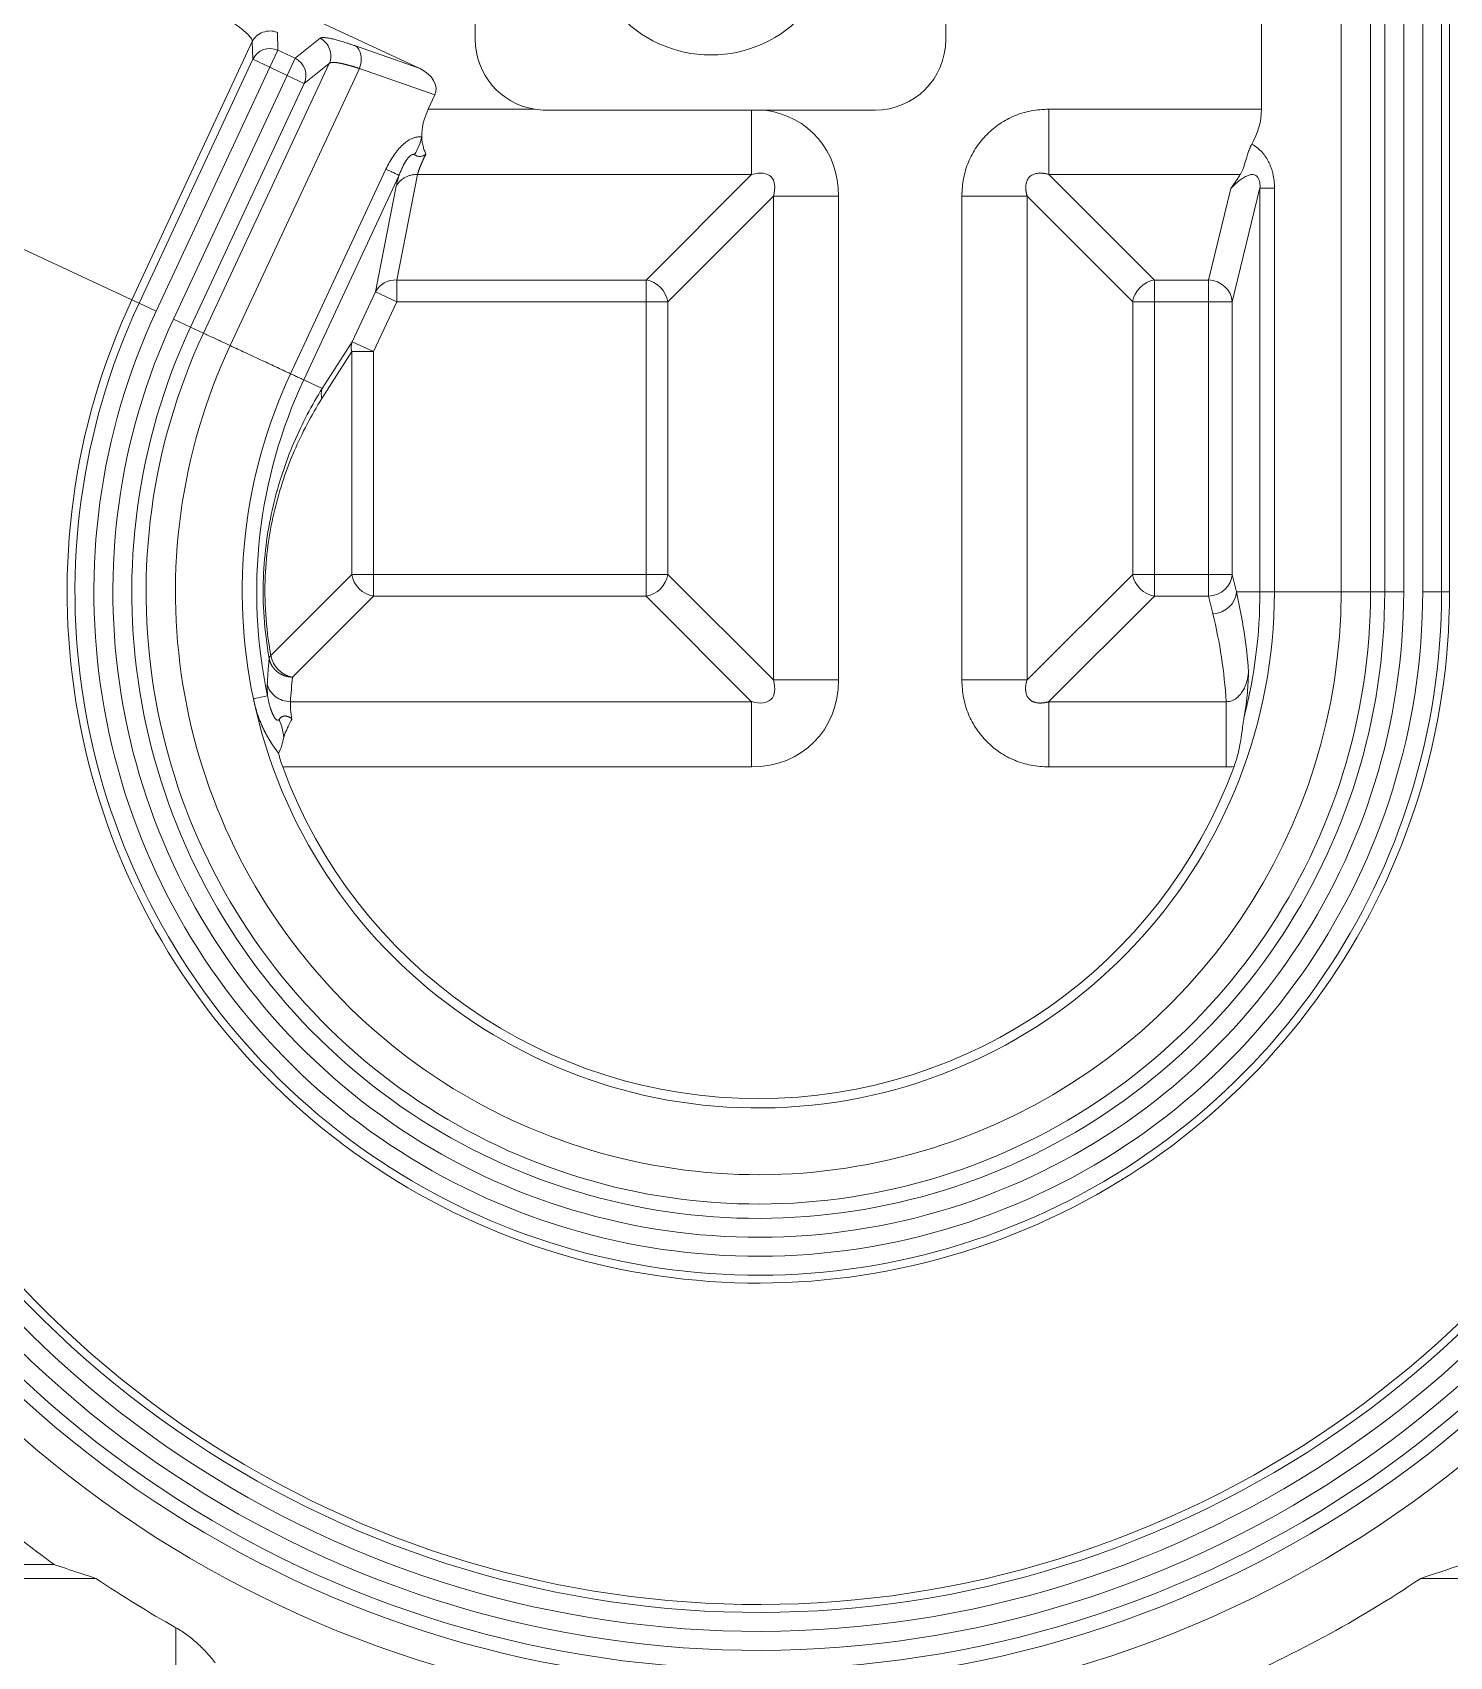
# Model space of a CAD drawing. Header units: millimetres. Extents: x 559 to 1112, y 323 to 643.
# Drawn here: x 739.93 to 770.05, y 430.45 to 464.97 of the extents above; entities that cross this region are included whole.
import ezdxf

# ---------------------------------------------------------------- set-up
doc = ezdxf.new("R2010")
doc.units = ezdxf.units.MM
doc.layers.add('core', color=7, linetype='Continuous', lineweight=20)

msp = doc.modelspace()

# ---------------------------------------------------------------- linework, layer by layer
at = {"layer": 'core', "lineweight": 13}
for p, q in [((768.678, 497.342), (768.678, 453.078)), ((769.08, 453.078), (769.08, 497.342)), ((769.483, 497.342), (769.483, 453.078)), ((769.885, 453.078), (769.885, 497.342)), ((770.054, 453.078), (770.054, 497.342)), ((767.749, 483.428), (767.749, 453.078)), ((768.373, 453.078), (768.373, 483.488)), ((744.102, 466.098), (748.156, 464.208)), ((749.345, 465.957), (749.345, 464.818)), ((766.055, 463.337), (766.055, 465.957)), ((742.046, 459.287), (744.605, 464.775)), ((744.615, 464.398), (744.605, 464.775)), ((745.138, 464.968), (745.148, 464.59)), ((745.514, 464.42), (746.048, 464.845)), ((746.799, 464.683), (748.156, 464.208)), ((744.615, 464.398), (742.198, 459.216)), ((746.243, 464.312), (743.568, 458.577)), ((744.615, 464.398), (744.979, 464.228)), ((744.979, 464.228), (745.148, 464.59)), ((745.514, 464.42), (745.148, 464.59)), ((745.514, 464.42), (745.345, 464.057)), ((746.243, 464.312), (745.709, 463.887)), ((744.979, 464.228), (742.563, 459.046)), ((742.928, 458.875), (745.345, 464.057)), ((746.881, 464.203), (744.134, 458.313)), ((745.345, 464.057), (744.979, 464.228)), ((745.345, 464.057), (745.709, 463.887)), ((748.487, 463.641), (746.881, 464.203)), ((743.292, 458.706), (745.709, 463.887)), ((748.487, 463.641), (748.346, 463.337)), ((750.608, 463.337), (748.346, 463.337)), ((755.22, 463.318), (755.22, 461.95)), ((766.055, 463.337), (761.538, 463.337)), ((742.046, 459.287), (735.854, 462.174)), ((745.419, 457.714), (747.447, 462.063)), ((745.698, 457.584), (747.726, 461.933)), ((748.117, 461.95), (747.677, 459.707)), ((748.117, 461.95), (755.22, 461.95)), ((752.977, 459.707), (755.22, 461.95)), ((761.538, 461.95), (765.598, 461.95)), ((761.538, 461.95), (763.781, 459.707)), ((747.224, 459.456), (747.664, 461.699)), ((764.932, 459.707), (765.408, 461.654)), ((766.024, 461.664), (765.432, 459.245)), ((766.023, 461.664), (766.023, 453.078)), ((766.331, 453.078), (766.331, 461.662)), ((755.683, 461.488), (753.439, 459.245)), ((755.683, 461.488), (757.069, 461.488)), ((755.683, 461.488), (755.683, 451.207)), ((757.069, 451.207), (757.069, 461.488)), ((759.689, 461.488), (759.689, 451.207)), ((761.076, 451.207), (761.076, 461.488)), ((763.319, 459.245), (761.076, 461.488)), ((747.677, 459.245), (747.677, 459.707)), ((752.977, 459.707), (747.677, 459.707)), ((752.977, 459.707), (752.977, 459.245)), ((763.781, 459.245), (763.781, 459.707)), ((764.932, 459.707), (763.781, 459.707)), ((764.932, 459.707), (764.932, 459.245)), ((742.198, 459.216), (742.046, 459.287)), ((742.563, 459.046), (742.198, 459.216)), ((747.224, 459.456), (746.729, 458.396)), ((747.677, 459.245), (747.182, 458.184)), ((747.224, 459.456), (747.677, 459.245)), ((747.677, 459.245), (752.977, 459.245)), ((752.977, 459.245), (752.977, 453.45)), ((752.977, 459.245), (753.439, 459.245)), ((753.439, 453.45), (753.439, 459.245)), ((763.319, 459.245), (763.781, 459.245)), ((763.319, 459.245), (763.319, 453.45)), ((763.781, 459.245), (764.932, 459.245)), ((763.781, 453.45), (763.781, 459.245)), ((764.932, 459.245), (765.432, 459.245)), ((764.932, 459.245), (764.932, 453.45)), ((765.432, 453.45), (765.432, 459.245)), ((743.292, 458.706), (742.928, 458.875)), ((743.568, 458.577), (743.292, 458.706)), ((746.72, 458.184), (746.084, 457.188)), ((746.093, 457.4), (746.729, 458.396)), ((746.72, 458.184), (747.182, 458.184)), ((746.72, 458.184), (746.72, 453.45)), ((747.182, 458.184), (746.729, 458.396)), ((747.182, 453.45), (747.182, 458.184)), ((746.093, 457.4), (745.698, 457.584)), ((744.999, 451.729), (746.72, 453.45)), ((747.182, 453.45), (746.72, 453.45)), ((752.977, 453.45), (747.182, 453.45)), ((747.182, 452.988), (747.182, 453.45)), ((753.439, 453.45), (752.977, 453.45)), ((752.977, 453.45), (752.977, 452.988)), ((753.439, 453.45), (755.683, 451.207)), ((761.076, 451.207), (763.319, 453.45)), ((763.781, 453.45), (763.319, 453.45)), ((763.781, 452.988), (763.781, 453.45)), ((764.932, 453.45), (763.781, 453.45)), ((764.932, 453.45), (764.932, 452.988)), ((765.432, 453.45), (764.932, 453.45)), ((765.432, 453.45), (765.523, 453.078)), ((747.182, 452.988), (745.461, 451.267)), ((747.182, 452.988), (752.977, 452.988)), ((755.22, 450.744), (752.977, 452.988)), ((763.781, 452.988), (761.538, 450.745)), ((763.781, 452.988), (764.932, 452.988)), ((765.023, 452.616), (764.932, 452.988)), ((766.023, 453.078), (765.523, 453.078)), ((768.678, 453.078), (768.373, 453.078)), ((769.08, 453.078), (768.678, 453.078)), ((769.483, 453.078), (769.885, 453.078)), ((770.054, 453.078), (769.885, 453.078)), ((757.069, 451.207), (755.683, 451.207)), ((755.22, 450.744), (745.416, 450.744)), ((755.22, 450.744), (755.22, 449.358)), ((765.306, 450.744), (761.538, 450.744)), ((765.306, 450.744), (765.306, 449.358)), ((745.252, 449.358), (755.22, 449.358)), ((761.539, 449.358), (765.306, 449.358)), ((740.391, 432.407), (723.323, 432.407)), ((723.491, 432.109), (741.278, 432.109)), ((769.444, 432.109), (778.854, 432.109)), ((742.983, 431.06), (742.983, 417.891))]:
    msp.add_line(p, q, dxfattribs=at)
at = {"layer": 'core', "color": 2, "lineweight": 13}
for p, q in [((759.345, 464.818), (759.345, 471.818)), ((759.345, 464.818), (759.345, 471.818)), ((749.345, 465.957), (749.345, 464.818)), ((750.845, 463.318), (755.22, 463.318)), ((750.845, 463.318), (755.22, 463.318)), ((755.5, 463.318), (757.845, 463.318)), ((755.5, 463.318), (757.845, 463.318))]:
    msp.add_line(p, q, dxfattribs=at)
at = {"layer": 'core', "lineweight": 13}
for centre, radius, start, end in [((719.145, 493.318), 100.6, 305.96599, 77.45703), ((719.145, 493.318), 100.175, 305.97379, 77.45703), ((719.145, 493.318), 99.403, 314.29502, 77.77562), ((719.145, 493.318), 99.011, 314.62948, 77.83606), ((719.145, 493.318), 99.101, 314.55525, 77.77562), ((719.145, 487.282), 85.99, 282.44405, 347.55593), ((719.145, 487.282), 84.657, 283.17659, 346.81803), ((754.355, 467.162), 2.672, 221.1088, 318.8912), ((750.845, 464.818), 1.5, 180, 260.9187), ((755.361, 453.078), 23.828, 155, 0), ((755.361, 453.078), 23.204, 155, 0), ((755.361, 453.078), 22.9, 155, 0), ((755.361, 453.078), 22.498, 155, 0), ((755.361, 453.078), 22.094, 155, 0), ((755.361, 453.078), 21.692, 155, 0), ((755.361, 453.078), 21.524, 155, 0), ((755.361, 453.078), 14.692, 155, 360), ((755.361, 453.078), 14.524, 155, 0), ((755.361, 453.078), 14.122, 155, 0), ((755.361, 453.078), 13.718, 155, 0), ((755.361, 453.078), 13.316, 155, 0), ((755.361, 453.078), 13.012, 155, 0), ((755.361, 453.078), 12.388, 155, 0), ((755.361, 453.078), 10.97, 155, 191.9526), ((755.361, 453.078), 10.662, 155, 191.9521), ((755.361, 453.078), 10.97, 191.9526, 0), ((755.361, 453.078), 10.662, 345.6016, 360), ((755.361, 453.078), 10.772, 200.2018, 339.841), ((755.361, 453.078), 25.522, 229.9246, 234.0864), ((719.145, 487.282), 82.185, 290.31629, 318.42626), ((755.361, 453.078), 25.259, 236.1136, 240.6558), ((755.361, 453.078), 25.259, 292.9127, 303.8864)]:
    msp.add_arc(centre, radius, start, end, dxfattribs=at)
at = {"layer": 'core', "color": 2, "lineweight": 13}
for centre, start, end in [((750.845, 464.818), 180, 260.9187), ((757.845, 464.818), 270, 0), ((757.845, 464.818), 270, 0)]:
    msp.add_arc(centre, 1.5, start, end, dxfattribs=at)
at = {"layer": 'core', "lineweight": 13}
for centre, major_axis, ratio, start_param, end_param in [((744.979, 464.228), (-0.402, -0.011), 0.993174, 4.25257, 5.817896), ((745.345, 464.057), (-0.25, 0.315), 0.993174, 3.606882, 5.172208), ((747.945, 463.86), (-0.553, 0.194), 0.68656, 3.073222, 4.568123), ((750.1, 463.337), (1.781, 0.999), 0.635013, 2.417883, 2.81565), ((754.879, 461.147), (-1.665, -1.665), 0.854588, 2.434441, 3.71761), ((764.465, 463.337), (1.59, 0), 0.948965, 5.769449, 6.283185), ((754.879, 461.147), (0.753, 0.753), 0.472398, 5.576034, 6.990337), ((747.677, 459.245), (0.494, -0.097), 0.916024, 1.748812, 2.877961), ((752.977, 459.245), (0.356, -0.356), 0.854588, 0.863645, 2.277948), ((763.781, 459.245), (0.356, 0.356), 0.854588, 0.863645, 2.277948), ((764.932, 459.245), (0.489, -0.12), 0.914519, 0.261352, 1.79087), ((747.182, 458.184), (-0.424, 0.271), 0.781524, 0.168341, 0.685158), ((747.182, 453.45), (-0.356, 0.356), 0.854588, 0.863645, 2.277948), ((752.977, 453.45), (-0.356, -0.356), 0.854588, 0.863645, 2.277948), ((763.781, 453.45), (-0.356, 0.356), 0.854588, 0.863645, 2.277948), ((764.932, 453.45), (-0.489, -0.12), 0.914519, 1.350722, 2.880241), ((765.023, 453.078), (0.489, 0.12), 0.914519, 4.492314, 6.021833), ((755.361, 450.102), (0, 10.277), 0.969623, 4.774949, 4.959503), ((745.461, 451.729), (0.356, -0.356), 0.854588, 4.005231, 5.41954), ((754.879, 451.548), (-1.665, 1.665), 0.854588, 2.434441, 3.848744), ((754.879, 451.548), (-0.753, 0.753), 0.472398, 2.434441, 3.848744), ((755.361, 630.616), (0, 200.783), 0.467059, 2.981269, 2.990848), ((755.361, 630.618), (0, 200.785), 0.467057, 3.292336, 3.301915)]:
    msp.add_ellipse(centre, major_axis=major_axis, ratio=ratio, start_param=start_param, end_param=end_param, dxfattribs=at)
for points, knots in [([(744.605, 464.775), (744.605, 464.793), (744.599, 464.813), (744.572, 464.858), (744.553, 464.883), (744.502, 464.937), (744.471, 464.966), (744.397, 465.029), (744.356, 465.062), (744.262, 465.132), (744.16, 465.204), (744.042, 465.282), (743.855, 465.402), (743.717, 465.486), (743.425, 465.658), (743.27, 465.745), (742.954, 465.919), (742.791, 466.006), (742.466, 466.175), (742.303, 466.258), (741.982, 466.416), (741.824, 466.492), (741.668, 466.565), (741.665, 466.566), (741.661, 466.568), (741.654, 466.572), (741.637, 466.579), (741.604, 466.595), (741.536, 466.626), (741.478, 466.653), (741.36, 466.706), (741.28, 466.742), (741.037, 466.849), (740.87, 466.92), (740.533, 467.059), (740.363, 467.128), (740.026, 467.259), (739.86, 467.321), (739.54, 467.435), (739.386, 467.487), (739.172, 467.554), (739.104, 467.575), (738.974, 467.611), (738.912, 467.627), (738.798, 467.654), (738.745, 467.665), (738.649, 467.682), (738.606, 467.687), (738.53, 467.691), (738.498, 467.69), (738.446, 467.682), (738.426, 467.674), (738.413, 467.663)], [0, 0, 0, 0, 0.03125, 0.03125, 0.0625, 0.0625, 0.09375, 0.09375, 0.125, 0.125, 0.15625, 0.1875, 0.1875, 0.25, 0.25, 0.3125, 0.3125, 0.375, 0.375, 0.4375, 0.4375, 0.5, 0.5, 0.500977, 0.500977, 0.501953, 0.503906, 0.507813, 0.515625, 0.53125, 0.53125, 0.5625, 0.5625, 0.625, 0.625, 0.6875, 0.6875, 0.75, 0.75, 0.8125, 0.8125, 0.84375, 0.84375, 0.875, 0.875, 0.90625, 0.90625, 0.9375, 0.9375, 0.96875, 0.96875, 1, 1, 1, 1]), ([(744.605, 464.775), (744.649, 464.87), (744.776, 464.971), (744.988, 465.012), (745.09, 464.99), (745.138, 464.968)], [0, 0, 0, 0, 0.5, 0.75, 1, 1, 1, 1]), ([(746.881, 464.203), (746.877, 464.205), (746.869, 464.207), (746.857, 464.211), (746.845, 464.215), (746.833, 464.219), (746.821, 464.222), (746.81, 464.226), (746.798, 464.23), (746.786, 464.233), (746.775, 464.237), (746.763, 464.24), (746.751, 464.244), (746.74, 464.247), (746.729, 464.25), (746.717, 464.254), (746.706, 464.257), (746.695, 464.26), (746.683, 464.263), (746.672, 464.267), (746.661, 464.27), (746.65, 464.273), (746.639, 464.276), (746.629, 464.278), (746.618, 464.281), (746.607, 464.284), (746.597, 464.287), (746.586, 464.289), (746.576, 464.292), (746.565, 464.294), (746.555, 464.297), (746.545, 464.299), (746.535, 464.302), (746.525, 464.304), (746.516, 464.306), (746.506, 464.308), (746.496, 464.31), (746.487, 464.312), (746.478, 464.314), (746.468, 464.315), (746.459, 464.317), (746.451, 464.319), (746.442, 464.32), (746.433, 464.322), (746.425, 464.323), (746.416, 464.324), (746.408, 464.326), (746.4, 464.327), (746.392, 464.328), (746.384, 464.328), (746.377, 464.329), (746.369, 464.33), (746.362, 464.331), (746.355, 464.331), (746.348, 464.332), (746.341, 464.332), (746.334, 464.332), (746.328, 464.332), (746.322, 464.332), (746.315, 464.332), (746.31, 464.332), (746.304, 464.331), (746.298, 464.331), (746.293, 464.33), (746.288, 464.33), (746.283, 464.329), (746.278, 464.328), (746.274, 464.327), (746.269, 464.326), (746.265, 464.325), (746.261, 464.323), (746.258, 464.322), (746.254, 464.32), (746.251, 464.318), (746.248, 464.317), (746.245, 464.314), (746.244, 464.313), (746.243, 464.312)], [0, 0, 0, 0, 0.011277, 0.022609, 0.033997, 0.04544, 0.056938, 0.068493, 0.080102, 0.091768, 0.103488, 0.115264, 0.127096, 0.138983, 0.150926, 0.162925, 0.174978, 0.187088, 0.199253, 0.211473, 0.22375, 0.236081, 0.248468, 0.260911, 0.27341, 0.285964, 0.298573, 0.311238, 0.323959, 0.336735, 0.349567, 0.362455, 0.375398, 0.388397, 0.401451, 0.414561, 0.427727, 0.440948, 0.454225, 0.467557, 0.480946, 0.494389, 0.507889, 0.521444, 0.535055, 0.548721, 0.562443, 0.576221, 0.590054, 0.603943, 0.617888, 0.631888, 0.645945, 0.660056, 0.674224, 0.688447, 0.702726, 0.71706, 0.73145, 0.745896, 0.760398, 0.774955, 0.789568, 0.804237, 0.818961, 0.833741, 0.848577, 0.863469, 0.878416, 0.893419, 0.908477, 0.923592, 0.938762, 0.953988, 0.96927, 0.984607, 1, 1, 1, 1]), ([(748.21, 462.752), (748.2, 462.753), (748.181, 462.753), (748.152, 462.752), (748.123, 462.749), (748.095, 462.744), (748.066, 462.737), (748.029, 462.726), (747.983, 462.707), (747.93, 462.678), (747.86, 462.632), (747.777, 462.56), (747.683, 462.455), (747.596, 462.335), (747.517, 462.204), (747.469, 462.11), (747.447, 462.063)], [0, 0, 0, 0, 0.03125, 0.0625, 0.09375, 0.125, 0.15625, 0.1875, 0.25, 0.3125, 0.375, 0.5, 0.625, 0.75, 0.875, 1, 1, 1, 1]), ([(748.21, 462.752), (748.193, 462.684), (748.171, 462.617), (748.119, 462.491), (748.088, 462.432), (748.054, 462.378)], [0, 0, 0, 0, 0.5, 0.5, 1, 1, 1, 1]), ([(765.85, 462.595), (765.832, 462.561), (765.816, 462.526), (765.788, 462.459), (765.776, 462.426), (765.76, 462.377), (765.755, 462.361), (765.745, 462.329), (765.741, 462.313), (765.727, 462.267), (765.719, 462.238), (765.702, 462.182), (765.694, 462.155), (765.678, 462.105), (765.67, 462.081), (765.653, 462.036), (765.644, 462.015), (765.628, 461.986), (765.623, 461.977), (765.611, 461.959), (765.605, 461.951), (765.598, 461.943)], [0, 0, 0, 0, 0.125, 0.125, 0.25, 0.25, 0.3125, 0.3125, 0.375, 0.375, 0.5, 0.5, 0.625, 0.625, 0.75, 0.75, 0.875, 0.875, 0.9375, 0.9375, 1, 1, 1, 1]), ([(766.331, 461.662), (766.332, 461.715), (766.33, 461.767), (766.32, 461.87), (766.311, 461.92), (766.294, 461.992), (766.281, 462.039), (766.266, 462.085), (766.249, 462.128), (766.24, 462.149), (766.222, 462.19), (766.192, 462.251), (766.157, 462.31), (766.105, 462.382), (766.077, 462.415), (766.018, 462.476), (765.956, 462.532), (765.887, 462.576), (765.851, 462.594)], [0, 0, 0, 0, 0.125, 0.125, 0.25, 0.25, 0.3125, 0.375, 0.375, 0.4375, 0.4375, 0.5, 0.625, 0.625, 0.75, 0.75, 0.875, 1, 1, 1, 1]), ([(748.055, 462.378), (748.046, 462.379), (748.038, 462.379), (748.021, 462.377), (748.013, 462.375), (747.997, 462.369), (747.99, 462.365), (747.974, 462.356), (747.967, 462.351), (747.929, 462.321), (747.901, 462.287), (747.847, 462.203), (747.821, 462.153), (747.784, 462.074), (747.772, 462.046), (747.749, 461.99), (747.737, 461.961), (747.726, 461.933)], [0, 0, 0, 0, 0.0625, 0.0625, 0.125, 0.125, 0.1875, 0.1875, 0.25, 0.25, 0.5, 0.5, 0.75, 0.75, 0.875, 0.875, 1, 1, 1, 1]), ([(748.054, 462.378), (748.058, 462.373), (748.066, 462.363), (748.079, 462.355), (748.094, 462.347), (748.112, 462.339), (748.135, 462.335), (748.169, 462.332), (748.193, 462.335), (748.231, 462.346), (748.256, 462.357), (748.282, 462.374), (748.295, 462.384)], [0, 0, 0, 0, 0.125, 0.25, 0.25, 0.375, 0.5, 0.5, 0.75, 0.75, 0.875, 1, 1, 1, 1]), ([(748.295, 462.384), (748.293, 462.379), (748.288, 462.37), (748.282, 462.356), (748.275, 462.342), (748.268, 462.328), (748.262, 462.315), (748.255, 462.302), (748.249, 462.288), (748.243, 462.275), (748.237, 462.262), (748.231, 462.25), (748.226, 462.237), (748.22, 462.225), (748.215, 462.212), (748.21, 462.2), (748.204, 462.188), (748.199, 462.177), (748.194, 462.165), (748.19, 462.154), (748.185, 462.143), (748.181, 462.132), (748.176, 462.121), (748.172, 462.11), (748.168, 462.1), (748.164, 462.089), (748.16, 462.079), (748.156, 462.069), (748.153, 462.059), (748.149, 462.05), (748.146, 462.041), (748.143, 462.031), (748.139, 462.022), (748.136, 462.014), (748.134, 462.005), (748.131, 461.997), (748.128, 461.988), (748.126, 461.98), (748.124, 461.972), (748.121, 461.965), (748.119, 461.957), (748.118, 461.953), (748.117, 461.95)], [0, 0, 0, 0, 0.026084, 0.052099, 0.078047, 0.103927, 0.129742, 0.155493, 0.181179, 0.206803, 0.232365, 0.257866, 0.283308, 0.308691, 0.334016, 0.359285, 0.384498, 0.409657, 0.434762, 0.459815, 0.484817, 0.509768, 0.534671, 0.559525, 0.584333, 0.609095, 0.633813, 0.658486, 0.683118, 0.707708, 0.732259, 0.75677, 0.781244, 0.805681, 0.830082, 0.854449, 0.878784, 0.903086, 0.927358, 0.9516, 0.975813, 1, 1, 1, 1]), ([(747.447, 462.063), (747.486, 462.045), (747.558, 462.011), (747.642, 461.972), (747.691, 461.949), (747.715, 461.938), (747.723, 461.934), (747.726, 461.933)], [0, 0, 0, 0, 0.25, 0.5, 0.75, 0.875, 1, 1, 1, 1]), ([(747.664, 461.699), (747.674, 461.719), (747.697, 461.756), (747.741, 461.806), (747.792, 461.85), (747.84, 461.88), (747.88, 461.901), (747.912, 461.915), (747.945, 461.927), (747.978, 461.936), (748.012, 461.943), (748.047, 461.948), (748.082, 461.951), (748.106, 461.951), (748.117, 461.95)], [0, 0, 0, 0, 0.125, 0.25, 0.375, 0.5, 0.5625, 0.625, 0.6875, 0.75, 0.8125, 0.875, 0.9375, 1, 1, 1, 1]), ([(761.538, 461.95), (761.531, 461.952), (761.516, 461.956), (761.494, 461.962), (761.471, 461.967), (761.448, 461.971), (761.426, 461.974), (761.403, 461.977), (761.38, 461.978), (761.356, 461.979), (761.333, 461.978), (761.303, 461.976), (761.267, 461.972), (761.226, 461.961), (761.189, 461.945), (761.156, 461.925), (761.131, 461.903), (761.113, 461.884), (761.1, 461.867), (761.088, 461.849), (761.078, 461.83), (761.069, 461.809), (761.062, 461.787), (761.056, 461.764), (761.052, 461.741), (761.049, 461.72), (761.048, 461.703), (761.048, 461.69), (761.047, 461.678), (761.047, 461.665), (761.048, 461.652), (761.048, 461.639), (761.049, 461.626), (761.05, 461.614), (761.052, 461.601), (761.053, 461.588), (761.055, 461.575), (761.057, 461.563), (761.06, 461.55), (761.063, 461.538), (761.066, 461.525), (761.069, 461.513), (761.072, 461.5), (761.075, 461.492), (761.076, 461.488)], [0, 0, 0, 0, 0.029171, 0.057983, 0.086458, 0.11462, 0.142493, 0.170101, 0.197472, 0.22463, 0.251603, 0.278418, 0.3296, 0.376508, 0.419909, 0.46077, 0.500244, 0.522091, 0.544182, 0.566736, 0.589954, 0.614022, 0.639109, 0.665361, 0.692908, 0.721861, 0.736729, 0.75164, 0.766602, 0.781617, 0.796691, 0.811829, 0.827034, 0.842311, 0.857666, 0.873101, 0.888622, 0.904232, 0.919936, 0.935738, 0.951641, 0.96765, 0.983768, 1, 1, 1, 1]), ([(765.408, 461.654), (765.44, 461.688), (765.514, 461.76), (765.629, 461.854), (765.72, 461.91), (765.783, 461.935), (765.832, 461.947), (765.868, 461.951), (765.904, 461.947), (765.939, 461.931), (765.974, 461.9), (766.005, 461.847), (766.025, 461.77), (766.027, 461.702), (766.024, 461.663)], [0, 0, 0, 0, 0.125034, 0.250069, 0.375104, 0.500139, 0.562657, 0.625174, 0.687692, 0.750209, 0.812727, 0.875244, 0.937762, 1, 1, 1, 1]), ([(765.598, 461.943), (765.591, 461.929), (765.584, 461.916), (765.568, 461.89), (765.552, 461.865), (765.535, 461.84), (765.518, 461.816), (765.51, 461.804), (765.485, 461.768), (765.469, 461.746), (765.438, 461.7), (765.423, 461.678), (765.408, 461.654)], [0, 0, 0, 0, 0.125, 0.125, 0.25, 0.375, 0.375, 0.5, 0.5, 0.75, 0.75, 1, 1, 1, 1]), ([(766.024, 461.662), (766.028, 461.662), (766.037, 461.662), (766.059, 461.662), (766.088, 461.662), (766.124, 461.662), (766.167, 461.662), (766.232, 461.662), (766.289, 461.662), (766.331, 461.662)], [0, 0, 0, 0, 0.125001, 0.250001, 0.375001, 0.5, 0.625, 0.75, 1, 1, 1, 1]), ([(744.134, 458.313), (744.051, 458.352), (743.974, 458.388), (743.84, 458.45), (743.782, 458.477), (743.685, 458.522), (743.647, 458.54), (743.592, 458.566), (743.575, 458.574), (743.568, 458.577)], [0, 0, 0, 0, 0.25, 0.25, 0.5, 0.5, 0.75, 0.75, 1, 1, 1, 1]), ([(746.093, 457.4), (745.982, 457.225), (745.769, 456.857), (745.482, 456.256), (745.237, 455.606), (745.039, 454.907), (744.899, 454.171), (744.829, 453.377), (744.838, 452.544), (744.911, 451.961), (744.965, 451.662)], [0, 0, 0, 0, 0.125, 0.25, 0.375, 0.5, 0.625, 0.75, 0.875, 1, 1, 1, 1]), ([(745.698, 457.584), (745.692, 457.587), (745.682, 457.591), (745.652, 457.605), (745.633, 457.614), (745.585, 457.637), (745.557, 457.65), (745.493, 457.679), (745.458, 457.696), (745.419, 457.714)], [0, 0, 0, 0, 0.25, 0.25, 0.5, 0.5, 0.75, 0.75, 1, 1, 1, 1]), ([(765.523, 453.078), (765.589, 452.795), (765.643, 452.511), (765.729, 451.944), (765.761, 451.661), (765.782, 451.377)], [0, 0, 0, 0, 0.5, 0.5, 1, 1, 1, 1]), ([(766.331, 453.078), (766.288, 453.078), (766.249, 453.078), (766.179, 453.078), (766.148, 453.078), (766.095, 453.078), (766.074, 453.078), (766.041, 453.078), (766.03, 453.078), (766.023, 453.078)], [0, 0, 0, 0, 0.25, 0.25, 0.5, 0.5, 0.75, 0.75, 1, 1, 1, 1]), ([(768.373, 453.078), (768.366, 453.078), (768.348, 453.078), (768.287, 453.078), (768.244, 453.078), (768.138, 453.078), (768.073, 453.078), (767.925, 453.078), (767.841, 453.078), (767.749, 453.078)], [0, 0, 0, 0, 0.25, 0.25, 0.5, 0.5, 0.75, 0.75, 1, 1, 1, 1]), ([(744.925, 451.114), (744.926, 451.129), (744.927, 451.162), (744.93, 451.212), (744.933, 451.267), (744.937, 451.326), (744.942, 451.397), (744.948, 451.479), (744.956, 451.571), (744.962, 451.631), (744.964, 451.662)], [0, 0, 0, 0, 0.08478, 0.177174, 0.277178, 0.384789, 0.500001, 0.66675, 0.833416, 1, 1, 1, 1]), ([(744.999, 451.729), (744.998, 451.728), (744.997, 451.727), (744.996, 451.725), (744.993, 451.722), (744.99, 451.719), (744.987, 451.715), (744.984, 451.711), (744.98, 451.706), (744.977, 451.7), (744.973, 451.694), (744.97, 451.687), (744.968, 451.679), (744.965, 451.67), (744.965, 451.665), (744.965, 451.662)], [0, 0, 0, 0, 0.020949, 0.051153, 0.090631, 0.139402, 0.197487, 0.264908, 0.341689, 0.427853, 0.523421, 0.628411, 0.742835, 0.8667, 1, 1, 1, 1]), ([(744.965, 451.662), (744.965, 451.658), (744.966, 451.652), (744.968, 451.642), (744.971, 451.632), (744.973, 451.623), (744.976, 451.613), (744.979, 451.603), (744.982, 451.594), (744.985, 451.585), (744.989, 451.575), (744.993, 451.566), (744.997, 451.557), (745.001, 451.548), (745.005, 451.54), (745.01, 451.531), (745.014, 451.522), (745.019, 451.514), (745.024, 451.506), (745.029, 451.498), (745.034, 451.489), (745.04, 451.482), (745.046, 451.474), (745.051, 451.466), (745.057, 451.459), (745.063, 451.451), (745.069, 451.444), (745.075, 451.437), (745.082, 451.43), (745.088, 451.423), (745.095, 451.417), (745.102, 451.41), (745.108, 451.404), (745.115, 451.397), (745.122, 451.391), (745.129, 451.385), (745.136, 451.38), (745.144, 451.374), (745.151, 451.369), (745.158, 451.363), (745.166, 451.358), (745.173, 451.353), (745.181, 451.348), (745.189, 451.343), (745.196, 451.339), (745.204, 451.334), (745.212, 451.33), (745.22, 451.326), (745.228, 451.322), (745.236, 451.318), (745.244, 451.314), (745.252, 451.311), (745.26, 451.307), (745.268, 451.304), (745.277, 451.301), (745.285, 451.298), (745.293, 451.295), (745.301, 451.292), (745.31, 451.29), (745.318, 451.287), (745.326, 451.285), (745.335, 451.283), (745.343, 451.281), (745.351, 451.279), (745.36, 451.277), (745.368, 451.276), (745.377, 451.274), (745.385, 451.273), (745.393, 451.272), (745.402, 451.27), (745.41, 451.269), (745.419, 451.269), (745.427, 451.268), (745.436, 451.267), (745.444, 451.267), (745.453, 451.267), (745.458, 451.267), (745.461, 451.267)], [0, 0, 0, 0, 0.015485, 0.030907, 0.046265, 0.061558, 0.076787, 0.09195, 0.107049, 0.122081, 0.137048, 0.151948, 0.166783, 0.181551, 0.196253, 0.210888, 0.225457, 0.239961, 0.254397, 0.268769, 0.283074, 0.297314, 0.311488, 0.325598, 0.339644, 0.353625, 0.367542, 0.381396, 0.395187, 0.408917, 0.422584, 0.43619, 0.449736, 0.463222, 0.476649, 0.490018, 0.503329, 0.516583, 0.52978, 0.542923, 0.556011, 0.569046, 0.582028, 0.594959, 0.607839, 0.620669, 0.633451, 0.646184, 0.658872, 0.671513, 0.684111, 0.696665, 0.709177, 0.721647, 0.734078, 0.746471, 0.758825, 0.771144, 0.783427, 0.795677, 0.807894, 0.82008, 0.832236, 0.844363, 0.856463, 0.868536, 0.880585, 0.89261, 0.904614, 0.916596, 0.928559, 0.940503, 0.952431, 0.964343, 0.976241, 0.988126, 1, 1, 1, 1]), ([(761.072, 451.207), (761.013, 451.207), (760.935, 451.207), (760.745, 451.207), (760.521, 451.207), (760.122, 451.207), (759.835, 451.207), (759.689, 451.207)], [0, 0, 0, 0, 0.25, 0.25, 0.5, 0.75, 1, 1, 1, 1]), ([(761.072, 451.207), (761.07, 451.199), (761.066, 451.185), (761.06, 451.162), (761.055, 451.139), (761.051, 451.117), (761.047, 451.094), (761.045, 451.071), (761.043, 451.048), (761.043, 451.025), (761.043, 451.002), (761.045, 450.971), (761.05, 450.935), (761.062, 450.894), (761.078, 450.857), (761.098, 450.823), (761.12, 450.798), (761.14, 450.78), (761.157, 450.768), (761.175, 450.756), (761.195, 450.746), (761.215, 450.737), (761.237, 450.73), (761.26, 450.724), (761.285, 450.72), (761.305, 450.718), (761.322, 450.716), (761.335, 450.716), (761.348, 450.716), (761.361, 450.716), (761.374, 450.716), (761.387, 450.716), (761.399, 450.717), (761.412, 450.719), (761.425, 450.72), (761.438, 450.722), (761.45, 450.724), (761.463, 450.726), (761.476, 450.729), (761.488, 450.731), (761.501, 450.734), (761.513, 450.737), (761.526, 450.741), (761.534, 450.743), (761.538, 450.745)], [0, 0, 0, 0, 0.029059, 0.057743, 0.086076, 0.114084, 0.141791, 0.169225, 0.196414, 0.223386, 0.25017, 0.276796, 0.327546, 0.374157, 0.417417, 0.458312, 0.498003, 0.519931, 0.542142, 0.564849, 0.588249, 0.612525, 0.63784, 0.664336, 0.692139, 0.721358, 0.736289, 0.751261, 0.76628, 0.781349, 0.796474, 0.811657, 0.826904, 0.842219, 0.857606, 0.873069, 0.888613, 0.904241, 0.919958, 0.935767, 0.951671, 0.967676, 0.983784, 1, 1, 1, 1]), ([(765.306, 450.744), (765.327, 450.744), (765.348, 450.745), (765.388, 450.752), (765.408, 450.758), (765.437, 450.768), (765.446, 450.772), (765.464, 450.781), (765.473, 450.785), (765.49, 450.795), (765.498, 450.8), (765.514, 450.811), (765.522, 450.817), (765.545, 450.835), (765.558, 450.847), (765.584, 450.873), (765.597, 450.886), (765.619, 450.914), (765.63, 450.929), (765.65, 450.958), (765.66, 450.973), (765.686, 451.019), (765.7, 451.05), (765.726, 451.114), (765.737, 451.147), (765.755, 451.212), (765.763, 451.245), (765.774, 451.31), (765.779, 451.344), (765.782, 451.377)], [0, 0, 0, 0, 0.0625, 0.0625, 0.125, 0.125, 0.15625, 0.15625, 0.1875, 0.1875, 0.21875, 0.21875, 0.25, 0.25, 0.3125, 0.3125, 0.375, 0.375, 0.4375, 0.4375, 0.5, 0.5, 0.625, 0.625, 0.75, 0.75, 0.875, 0.875, 1, 1, 1, 1]), ([(765.782, 451.377), (765.781, 451.368), (765.781, 451.359), (765.781, 451.341), (765.78, 451.314), (765.779, 451.287), (765.776, 451.233), (765.775, 451.197), (765.769, 451.087), (765.764, 451.012), (765.75, 450.858), (765.741, 450.778), (765.719, 450.609), (765.706, 450.521), (765.689, 450.427)], [0, 0, 0, 0, 0.03125, 0.03125, 0.0625, 0.125, 0.125, 0.25, 0.25, 0.5, 0.5, 0.75, 0.75, 1, 1, 1, 1]), ([(744.93, 450.87), (744.927, 450.919), (744.924, 450.963), (744.923, 451.045), (744.923, 451.081), (744.925, 451.114)], [0, 0, 0, 0, 0.5, 0.5, 1, 1, 1, 1]), ([(745.416, 450.744), (745.359, 450.745), (745.302, 450.755), (745.195, 450.79), (745.145, 450.817), (745.056, 450.883), (745.018, 450.924), (744.958, 451.013), (744.937, 451.063), (744.925, 451.114)], [0, 0, 0, 0, 0.25, 0.25, 0.5, 0.5, 0.75, 0.75, 1, 1, 1, 1]), ([(745.176, 450.364), (745.176, 450.364), (745.175, 450.364), (745.175, 450.364), (745.174, 450.363), (745.174, 450.363), (745.173, 450.362), (745.172, 450.361), (745.17, 450.36), (745.169, 450.358), (745.167, 450.357), (745.166, 450.356), (745.164, 450.354), (745.162, 450.353), (745.159, 450.352), (745.157, 450.351), (745.154, 450.35), (745.152, 450.349), (745.148, 450.349), (745.145, 450.349), (745.142, 450.349), (745.138, 450.35), (745.134, 450.351), (745.13, 450.353), (745.126, 450.355), (745.122, 450.357), (745.117, 450.361), (745.112, 450.365), (745.107, 450.37), (745.102, 450.375), (745.096, 450.382), (745.091, 450.389), (745.085, 450.397), (745.079, 450.405), (745.073, 450.415), (745.067, 450.426), (745.06, 450.437), (745.054, 450.449), (745.047, 450.462), (745.041, 450.476), (745.034, 450.49), (745.028, 450.506), (745.022, 450.521), (745.015, 450.538), (745.009, 450.555), (745.003, 450.572), (744.996, 450.591), (744.99, 450.609), (744.984, 450.628), (744.979, 450.648), (744.973, 450.669), (744.967, 450.689), (744.962, 450.711), (744.957, 450.732), (744.952, 450.754), (744.947, 450.777), (744.942, 450.8), (744.938, 450.823), (744.934, 450.846), (744.931, 450.862), (744.93, 450.87)], [0, 0, 0, 0, 0.000797, 0.002201, 0.004208, 0.006803, 0.009963, 0.013663, 0.017871, 0.022554, 0.027675, 0.033193, 0.039067, 0.045257, 0.051721, 0.058422, 0.065325, 0.072401, 0.079631, 0.087004, 0.094524, 0.102208, 0.110092, 0.118228, 0.126683, 0.135542, 0.144899, 0.154854, 0.165511, 0.17697, 0.189327, 0.202667, 0.217066, 0.232587, 0.249279, 0.267177, 0.286299, 0.306649, 0.328211, 0.350951, 0.374816, 0.399739, 0.42563, 0.452426, 0.480132, 0.508757, 0.538304, 0.568772, 0.600153, 0.632442, 0.665623, 0.699682, 0.734596, 0.770338, 0.806877, 0.844175, 0.882189, 0.92087, 0.960161, 1, 1, 1, 1]), ([(745.166, 449.646), (745.162, 449.65), (745.156, 449.659), (745.147, 449.672), (745.137, 449.685), (745.128, 449.698), (745.118, 449.711), (745.108, 449.724), (745.099, 449.738), (745.089, 449.751), (745.079, 449.765), (745.07, 449.779), (745.06, 449.793), (745.05, 449.807), (745.041, 449.821), (745.031, 449.836), (745.021, 449.85), (745.012, 449.865), (745.002, 449.88), (744.993, 449.895), (744.983, 449.91), (744.974, 449.926), (744.964, 449.941), (744.955, 449.957), (744.945, 449.973), (744.936, 449.989), (744.927, 450.005), (744.918, 450.021), (744.908, 450.038), (744.899, 450.054), (744.89, 450.071), (744.881, 450.088), (744.872, 450.105), (744.864, 450.122), (744.855, 450.14), (744.846, 450.157), (744.838, 450.175), (744.829, 450.193), (744.821, 450.211), (744.813, 450.229), (744.805, 450.248), (744.797, 450.266), (744.789, 450.285), (744.781, 450.304), (744.773, 450.323), (744.765, 450.342), (744.758, 450.361), (744.75, 450.381), (744.743, 450.401), (744.736, 450.421), (744.729, 450.441), (744.722, 450.461), (744.715, 450.481), (744.708, 450.502), (744.702, 450.522), (744.695, 450.543), (744.689, 450.564), (744.683, 450.585), (744.677, 450.607), (744.671, 450.628), (744.665, 450.65), (744.66, 450.672), (744.654, 450.694), (744.649, 450.716), (744.644, 450.738), (744.639, 450.761), (744.634, 450.783), (744.63, 450.798), (744.629, 450.806)], [0, 0, 0, 0, 0.013927, 0.027855, 0.041786, 0.055723, 0.069666, 0.083618, 0.097582, 0.111558, 0.125548, 0.139555, 0.15358, 0.167625, 0.181692, 0.195783, 0.209899, 0.224043, 0.238216, 0.25242, 0.266656, 0.280926, 0.295233, 0.309577, 0.323961, 0.338386, 0.352853, 0.367365, 0.381922, 0.396527, 0.411181, 0.425886, 0.440642, 0.455453, 0.470318, 0.485239, 0.500219, 0.515258, 0.530357, 0.545518, 0.560743, 0.576033, 0.591388, 0.606811, 0.622302, 0.637862, 0.653494, 0.669197, 0.684974, 0.700825, 0.716751, 0.732754, 0.748835, 0.764994, 0.781232, 0.797551, 0.813952, 0.830435, 0.847002, 0.863653, 0.880389, 0.897211, 0.914121, 0.931118, 0.948203, 0.965379, 0.982644, 1, 1, 1, 1]), ([(745.416, 450.744), (745.415, 450.723), (745.413, 450.676), (745.417, 450.591), (745.424, 450.525), (745.431, 450.472), (745.434, 450.454), (745.44, 450.416), (745.443, 450.397), (745.447, 450.377)], [0, 0, 0, 0, 0.25, 0.5, 0.75, 0.75, 0.875, 0.875, 1, 1, 1, 1]), ([(761.539, 449.358), (761.539, 449.505), (761.539, 449.795), (761.538, 450.195), (761.538, 450.532), (761.538, 450.686), (761.538, 450.745)], [0, 0, 0, 0, 0.25, 0.5, 0.75, 1, 1, 1, 1]), ([(745.447, 450.377), (745.444, 450.38), (745.44, 450.383), (745.432, 450.389), (745.425, 450.395), (745.418, 450.4), (745.411, 450.405), (745.404, 450.409), (745.397, 450.413), (745.391, 450.416), (745.384, 450.419), (745.377, 450.422), (745.371, 450.424), (745.364, 450.426), (745.358, 450.428), (745.352, 450.43), (745.346, 450.431), (745.34, 450.433), (745.334, 450.435), (745.329, 450.437), (745.325, 450.439), (745.321, 450.44), (745.317, 450.44), (745.314, 450.441), (745.31, 450.441), (745.307, 450.442), (745.304, 450.442), (745.3, 450.442), (745.297, 450.441), (745.294, 450.44), (745.29, 450.44), (745.288, 450.439), (745.286, 450.438), (745.285, 450.438), (745.282, 450.437), (745.28, 450.437), (745.276, 450.436), (745.272, 450.436), (745.268, 450.435), (745.263, 450.433), (745.257, 450.432), (745.247, 450.429), (745.236, 450.424), (745.227, 450.419), (745.22, 450.414), (745.214, 450.41), (745.208, 450.405), (745.202, 450.399), (745.196, 450.393), (745.191, 450.387), (745.186, 450.38), (745.181, 450.372), (745.177, 450.367), (745.176, 450.364)], [0, 0, 0, 0, 0.027841, 0.05466, 0.080431, 0.105138, 0.128777, 0.151354, 0.172893, 0.193431, 0.213026, 0.231754, 0.249713, 0.266131, 0.28235, 0.298431, 0.314433, 0.330412, 0.346431, 0.362552, 0.372264, 0.381791, 0.391171, 0.400447, 0.40967, 0.418899, 0.428197, 0.437628, 0.44726, 0.457161, 0.467395, 0.478023, 0.481123, 0.485991, 0.492676, 0.501223, 0.511688, 0.524145, 0.53869, 0.555445, 0.574562, 0.59623, 0.656051, 0.698474, 0.720048, 0.750337, 0.781943, 0.81489, 0.849194, 0.884862, 0.921893, 0.960278, 1, 1, 1, 1]), ([(745.176, 450.364), (745.201, 450.308), (745.222, 450.247), (745.255, 450.118), (745.267, 450.051), (745.275, 449.983)], [0, 0, 0, 0, 0.5, 0.5, 1, 1, 1, 1]), ([(745.275, 449.983), (745.275, 449.988), (745.277, 449.997), (745.281, 450.012), (745.284, 450.025), (745.286, 450.034), (745.288, 450.039), (745.29, 450.042), (745.292, 450.048), (745.297, 450.058), (745.303, 450.073), (745.311, 450.091), (745.319, 450.109), (745.326, 450.124), (745.333, 450.14), (745.341, 450.156), (745.35, 450.176), (745.359, 450.197), (745.37, 450.22), (745.381, 450.244), (745.393, 450.269), (745.406, 450.296), (745.421, 450.325), (745.433, 450.35), (745.442, 450.368), (745.445, 450.375), (745.447, 450.377)], [0, 0, 0, 0, 0.031983, 0.065179, 0.098104, 0.119354, 0.126764, 0.133707, 0.143446, 0.167251, 0.208325, 0.253682, 0.296951, 0.335247, 0.365713, 0.409372, 0.457863, 0.51125, 0.569407, 0.632059, 0.699458, 0.771882, 0.849609, 0.938875, 0.976218, 1, 1, 1, 1]), ([(765.689, 450.427), (765.681, 450.387), (765.675, 450.347), (765.663, 450.266), (765.658, 450.225), (765.641, 450.098), (765.629, 450.011), (765.611, 449.898), (765.607, 449.875), (765.599, 449.829), (765.594, 449.806), (765.58, 449.736), (765.57, 449.69), (765.535, 449.55), (765.507, 449.458), (765.473, 449.366)], [0, 0, 0, 0, 0.125, 0.125, 0.25, 0.25, 0.5, 0.5, 0.5625, 0.5625, 0.625, 0.625, 0.75, 0.75, 1, 1, 1, 1]), ([(745.165, 449.646), (745.192, 449.702), (745.213, 449.758), (745.248, 449.871), (745.262, 449.927), (745.273, 449.983)], [0, 0, 0, 0, 0.5, 0.5, 1, 1, 1, 1]), ([(745.252, 449.358), (745.235, 449.406), (745.219, 449.453), (745.19, 449.549), (745.177, 449.598), (745.166, 449.646)], [0, 0, 0, 0, 0.5, 0.5, 1, 1, 1, 1]), ([(743.815, 430.317), (743.76, 430.388), (743.702, 430.457), (743.579, 430.592), (743.514, 430.657), (743.41, 430.752), (743.375, 430.783), (743.32, 430.828), (743.301, 430.843), (743.264, 430.873), (743.245, 430.888), (743.187, 430.931), (743.147, 430.958), (743.067, 431.011), (743.025, 431.036), (742.983, 431.06)], [0, 0, 0, 0, 0.25, 0.25, 0.5, 0.5, 0.625, 0.625, 0.6875, 0.6875, 0.75, 0.75, 0.875, 0.875, 1, 1, 1, 1])]:
    msp.add_open_spline(points, degree=3, knots=knots, dxfattribs=at)
for points, degree in [([(746.048, 464.845), (746.092, 464.879), (746.477, 464.796), (746.799, 464.683)], 2), ([(746.048, 464.845), (746.095, 464.822), (746.178, 464.757), (746.258, 464.619), (746.287, 464.462), (746.265, 464.36), (746.243, 464.312)], 3), ([(746.881, 464.203), (746.9, 464.25), (746.924, 464.347), (746.919, 464.489), (746.878, 464.61), (746.829, 464.665), (746.799, 464.683)], 3), ([(759.689, 461.488), (759.69, 461.618), (759.713, 461.871), (759.818, 462.221), (759.988, 462.536), (760.216, 462.809), (760.49, 463.038), (760.804, 463.208), (761.155, 463.313), (761.408, 463.336), (761.538, 463.337)], 3), ([(761.538, 461.95), (761.538, 462.008), (761.538, 462.162), (761.538, 462.499), (761.538, 462.899), (761.538, 463.19), (761.538, 463.337)], 3), ([(748.295, 462.384), (748.289, 462.397), (748.278, 462.424), (748.262, 462.466), (748.248, 462.51), (748.235, 462.557), (748.223, 462.605), (748.215, 462.652), (748.21, 462.701), (748.211, 462.735), (748.21, 462.752)], 3), ([(747.664, 461.699), (747.667, 461.715), (747.674, 461.748), (747.688, 461.804), (747.705, 461.865), (747.719, 461.909), (747.726, 461.933)], 3), ([(759.689, 461.488), (759.837, 461.488), (760.127, 461.488), (760.527, 461.488), (760.864, 461.488), (761.018, 461.488), (761.076, 461.488)], 3), ([(744.134, 458.313), (745.419, 457.714)], 1), ([(746.084, 457.188), (746.075, 457.225), (746.067, 457.299), (746.081, 457.368), (746.093, 457.4)], 3), ([(744.999, 451.729), (744.945, 452.035), (744.874, 452.616), (744.868, 453.416), (744.939, 454.158), (745.075, 454.832), (745.26, 455.471), (745.489, 456.074), (745.763, 456.645), (745.972, 457.009), (746.084, 457.188)], 3), ([(767.749, 453.078), (767.276, 453.078), (766.804, 453.078), (766.331, 453.078)], 3), ([(745.461, 451.267), (745.442, 451.093), (745.427, 450.919), (745.416, 450.744)], 3), ([(761.539, 449.358), (761.408, 449.358), (761.155, 449.382), (760.805, 449.487), (760.49, 449.657), (760.217, 449.885), (759.988, 450.159), (759.818, 450.473), (759.714, 450.823), (759.69, 451.076), (759.689, 451.207)], 3), ([(744.93, 450.87), (744.906, 450.865), (744.791, 450.84), (744.623, 450.805)], 3), ([(765.473, 449.366), (765.418, 449.361), (765.362, 449.358), (765.306, 449.358)], 3)]:
    msp.add_open_spline(points, degree=degree, dxfattribs=at)
at = {"layer": 'core', "color": 2, "lineweight": 13}
for points in [[(750.845, 463.318), (750.765, 463.318), (750.686, 463.324), (750.608, 463.337)], [(750.845, 463.318), (750.765, 463.318), (750.686, 463.324), (750.608, 463.337)], [(755.22, 463.318), (755.314, 463.318), (755.407, 463.318), (755.5, 463.318)], [(755.22, 463.318), (755.314, 463.318), (755.407, 463.318), (755.5, 463.318)]]:
    msp.add_open_spline(points, degree=3, dxfattribs=at)

doc.saveas('drawing.dxf')
